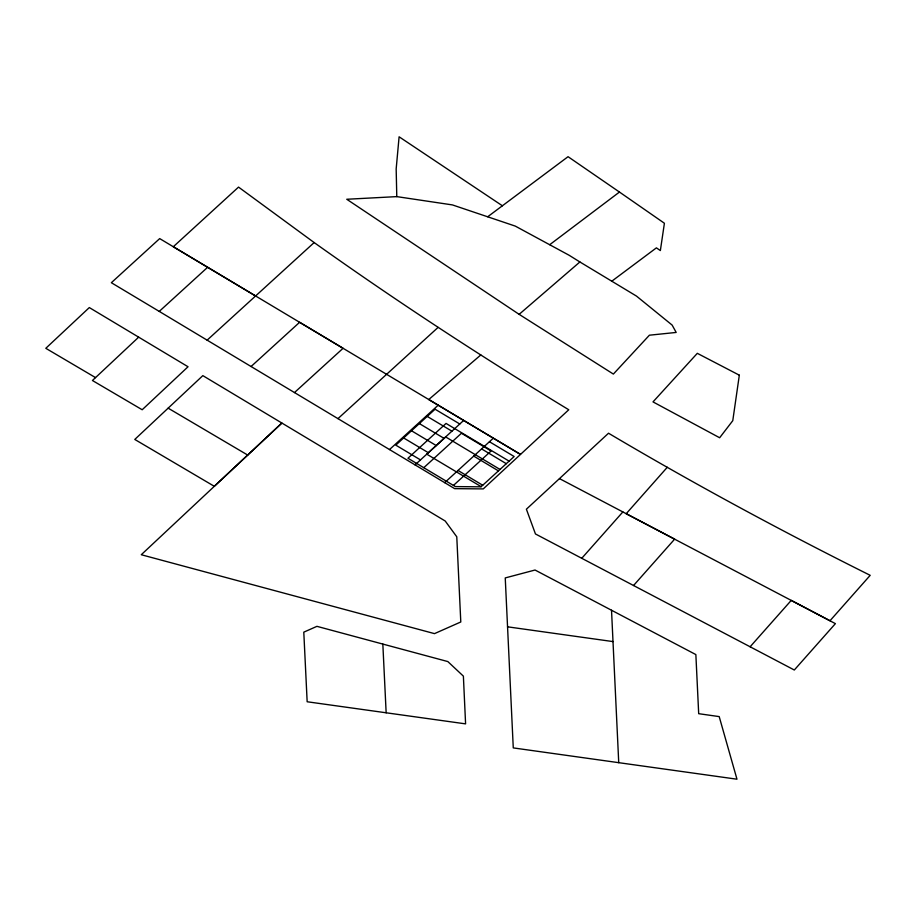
<?xml version="1.0" encoding="UTF-8"?>
<svg xmlns="http://www.w3.org/2000/svg" width="916" height="916" viewBox="0 0 916 916"><rect width="100%" height="100%" fill="white"/><g stroke="black" fill="none" stroke-linecap="round" stroke-linejoin="round"><path stroke-width="1.37" d="M667.295 467.263L626.189 513.727L829.988 620.75L870.2 575.328C781.371 531.017 693.927 483.831 608.522 433.222L526.391 509.204L535.459 533.959L794.309 670.008L835.403 623.636L791.229 600.404L750.124 646.776M581.752 558.302L622.857 511.93M633.529 585.53L674.634 539.146L559.47 478.61M138.66 337.168L92.436 380.506L142.186 409.75L188.043 366.755L89.321 307.57L45.8 348.309L95.516 377.598M247.709 455.069L281.865 423.043L141.27 554.73L434.493 633.632L460.794 621.975L456.775 536.799L445.21 521.009L202.837 375.629L134.778 439.44L214.31 486.304L247.709 455.069L168.143 408.158M314.154 242.557L255.598 295.971L173.296 246.748L238.538 187.104L314.154 242.557C396.914 301.444 481.93 357.091 568.767 409.761L520.506 454.416L159.693 238.595L111.351 282.712L159.258 311.406L207.646 267.277M415.051 464.881L463.679 420.433M423.776 467.698L461.446 433.257L491.102 450.993L453.431 485.434M444.684 482.652L493.335 438.169M159.258 311.406L207.131 340.157L255.598 295.971M251.087 366.503L299.601 322.306L343.076 348.298L294.483 392.552L207.131 340.157M337.958 418.635L438.077 327.413M389.495 449.573L438.192 405.193L520.506 454.416L483.259 488.904L454.68 488.652L294.483 392.552M519.143 314.348L579.885 261.965L636.471 296.086L672.138 325.088L676.191 332.439L649.398 335.199L613.377 374.072L519.143 314.348L346.752 199.264L396.788 196.619L452.447 204.921L515.284 226.103L569.134 255.266L579.885 261.965M480.831 354.939L428.757 399.525L438.192 405.193M549.726 244.698L619.456 192.051L664.409 223.252L660.356 250.572L656.406 247.858L611.899 281.12M487.713 216.749L568.057 156.693L619.456 192.051M386.151 712.785L465.591 723.869L463.382 676.145L447.832 661.57L316.936 626.338L303.791 632.166L307.158 701.759L386.151 712.785L382.831 644.051M618.735 762.673L736.979 779.207L719.197 716.598L698.69 713.69L695.862 654.585L535.036 570.027L505.243 577.927L513.269 747.903L618.735 762.673L611.522 610.239M507.533 626.819L613.01 641.589M459.786 423.994L435.066 409.212L395.781 445.13L420.501 459.912M489.442 441.73L514.151 456.512L480.992 486.82L455.378 486.602L407.964 458.24L446.046 423.432L509.09 461.126M427.211 416.402L451.92 431.173M481.587 448.909L506.296 463.691M500.01 469.439L445.691 436.955L426.799 454.176L481.152 486.671M419.356 423.581L444.065 438.363M473.721 456.099L498.441 470.87M411.49 430.76L436.211 445.542M403.635 437.951L428.356 452.722M458.011 470.458L482.721 485.24M502.392 205.779L399.101 136.793L396.17 168.933L396.788 196.619M739.327 375.182L732.777 420.673L719.655 437.756L653.005 401.895L697.305 353.324L739.327 375.182"/></g></svg>
